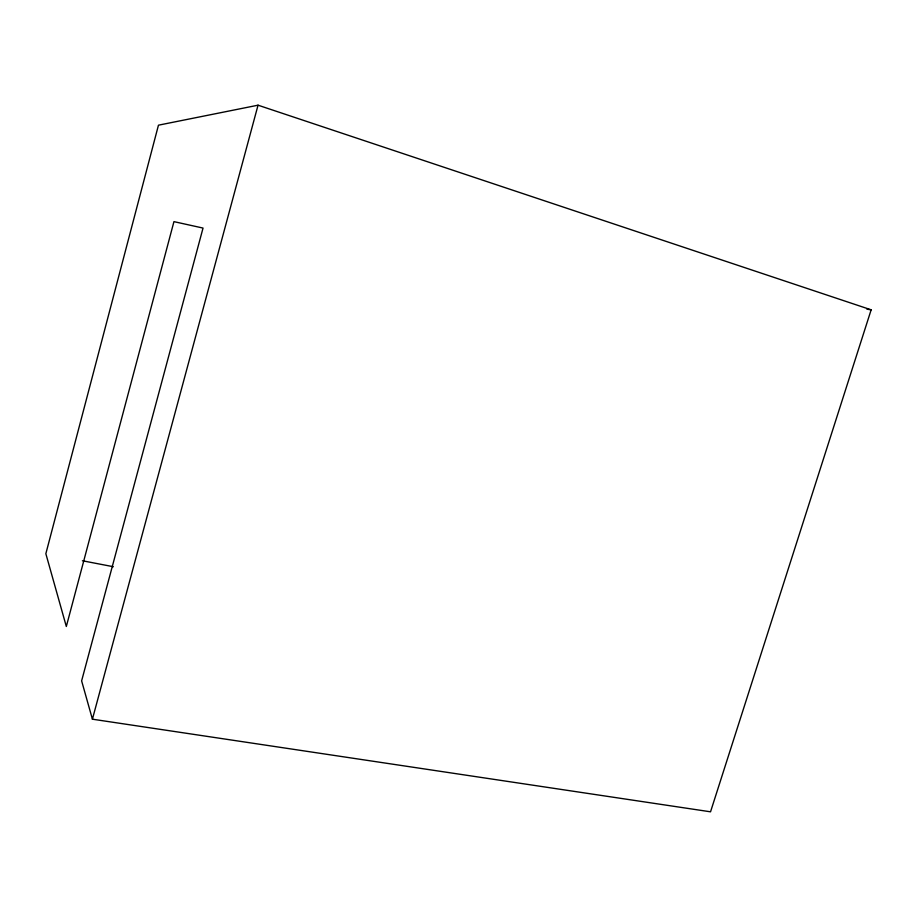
<?xml version="1.0" encoding="UTF-8"?>
<svg xmlns="http://www.w3.org/2000/svg" width="917" height="917" viewBox="0 0 917 917"><rect width="100%" height="100%" fill="white"/><g stroke="black" fill="none" stroke-linecap="round" stroke-linejoin="round"><path stroke-width="1.38" d="M92.411 719.192L258.044 105.191L871.15 309.82L710.537 811.809L92.411 719.192L81.624 680.872L203.035 228.069L173.943 221.639L66.322 626.483L45.85 553.708L158.458 125.182L258.044 105.191M866.909 309.189L871.15 309.82M82.404 560.757L113.341 566.717"/></g></svg>
